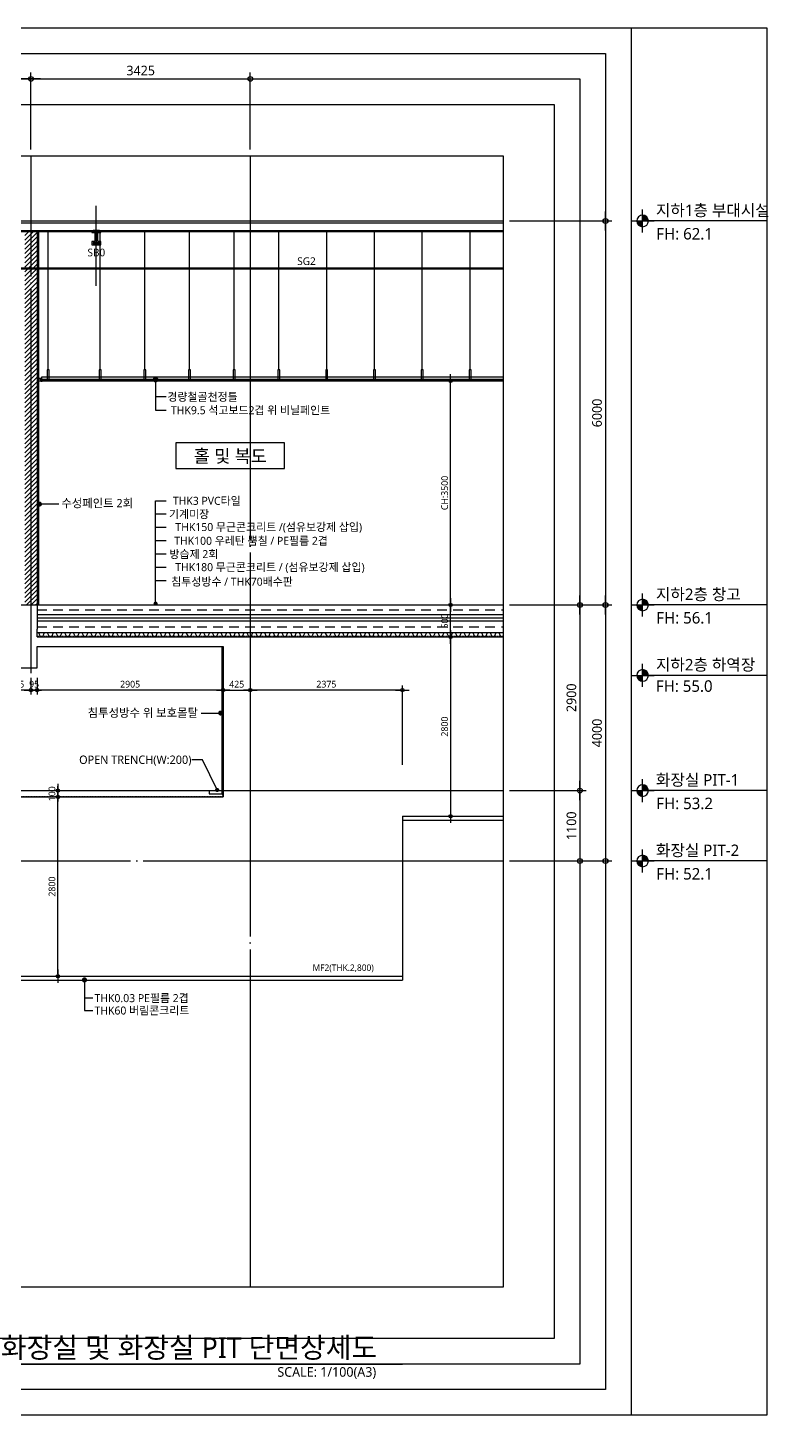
# Model space of a CAD drawing. Header units: millimetres. Extents: x 81033 to 452328, y -17390 to 42241.
# Drawn here: x 426326 to 437889, y 20171 to 41850 of the extents above; entities that cross this region are included whole.
import ezdxf
from ezdxf.enums import TextEntityAlignment as Align

# ---------------------------------------------------------------- set-up
doc = ezdxf.new("R2010")
doc.units = ezdxf.units.MM
doc.header["$LTSCALE"] = 100
doc.header["$MEASUREMENT"] = 0
doc.header["$PDSIZE"] = -10
doc.linetypes.add('CEN', pattern=[62, 60, -1, 0, -1])
doc.linetypes.add('HID', pattern=[2.5, 1.5, -1])
doc.layers.get('0').update_dxf_attribs({"linetype": 'CONTINUOUS'})
doc.layers.get('Defpoints').update_dxf_attribs({"color": 171, "linetype": 'CONTINUOUS'})
for name, color, linetype in [('CEN', 1, 'CEN'), ('CON', 2, 'CONTINUOUS'), ('ELE6', 8, 'CONTINUOUS'), ('ELE9', 9, 'CONTINUOUS'), ('FIN', 8, 'CONTINUOUS'), ('FIN(아스콘)', 3, 'CONTINUOUS'), ('FIN-2', 9, 'CONTINUOUS'), ('HAT-252', 252, 'CONTINUOUS'), ('INS', 251, 'BATTING'), ('LED', 7, 'CONTINUOUS'), ('NDIM', 7, 'CONTINUOUS'), ('STEEL', 5, 'CONTINUOUS'), ('SYM', 7, 'CONTINUOUS'), ('TEXT', 3, 'CONTINUOUS'), ('TEXT(AXIS)', 2, 'CONTINUOUS'), ('TEXT(MIN)', 7, 'CONTINUOUS'), ('TEXT(노트)', 7, 'CONTINUOUS'), ('TEXT(실명)', 3, 'CONTINUOUS'), ('wire-meshes', 1, 'CONTINUOUS'), ('배수판', 5, 'CONTINUOUS')]:
    doc.layers.add(name, color=color, linetype=linetype)
doc.layers.add('NUMBER', color=171, linetype='CONTINUOUS', plot=False)
doc.styles.add('CGS', font='cgse', dxfattribs={"bigfont": 'cgs'})
doc.styles.add('나눔바른고딕', font='NanumBarunGothic.ttf')
doc.linetypes.add('BATTING', pattern='A,0.0001,-0.1,[134,ltypeshp.shx,S=0.1,R=0,X=-0.1,Y=0],-0.2,[134,ltypeshp.shx,S=0.1,R=180,X=0.1,Y=0],-0.1', length=0.4001)
doc.dimstyles.new('NDIM 1200', dxfattribs={"dimscale": 75, "dimtxt": 3, "dimasz": 1, "dimexe": 2, "dimexo": 2, "dimgap": 1, "dimtad": 1, "dimdec": 0, "dimdsep": 46, "dimtxsty": 'CGS', "dimblk": 'DOT0', "dimcen": 1, "dimdle": 8, "dimclrd": 256, "dimclre": 256, "dimclrt": 256, "dimadec": 0, "dimazin": 0, "dimtfac": 1, "dimtdec": 0, "dimtix": 1, "dimtmove": 2, "dimatfit": 3, "dimldrblk": 'DOT0', "dimfxl": 1, "dimtolj": 1, "dimtzin": 0, "dimlwd": -1, "dimlwe": -1, "dimarcsym": 0})

# ---------------------------------------------------------------- blocks, each defined once
blk = doc.blocks.new('H-200X100')
at = {"layer": 'STEEL', "color": 3, "linetype": 'ByBlock', "ltscale": 0.5}
for p, q in [((121528, -50736), (121574, -50736)), ((121574, -50916), (121528, -50916)), ((121574, -50736), (121574, -50916)), ((121582, -50916), (121582, -50736)), ((121582, -50736), (121628, -50736)), ((121628, -50916), (121582, -50916))]:
    blk.add_line(p, q, dxfattribs=at)
for points in [[(121628, -50736), (121628, -50726), (121528, -50726), (121528, -50736)], [(121528, -50916), (121528, -50926), (121628, -50926), (121628, -50916)]]:
    blk.add_lwpolyline(points, dxfattribs=at)
blk = doc.blocks.new('DOT0')
blk.add_line((-3, 0), (3, 0))
at = {"color": 6}
blk.add_circle((0, 0), 0.75, dxfattribs=at)
blk = doc.blocks.new('*D1240')
at = {"layer": 'Defpoints', "color": 0, "ltscale": 0.4, "transparency": 16777216}
for p in [(432503, 36331), (432928, 36331), (432503, 32831)]:
    blk.add_point(p, dxfattribs=at)
at = {"layer": 'NDIM', "ltscale": 0.4, "transparency": 16777216}
for p, q in [((432573, 36331), (432998, 36331)), ((432928, 32866), (432928, 36296)), ((432573, 32831), (432998, 32831))]:
    blk.add_line(p, q, dxfattribs=at)
at = {"layer": 'NDIM', "ltscale": 0.4, "transparency": 16777216, "xscale": 35, "yscale": 35, "zscale": 35}
for p, rotation in [((432928, 36331), 90), ((432928, 32831), 270)]:
    blk.add_blockref('DOT0', p, dxfattribs=dict(at, rotation=rotation))
at = {"layer": 'NDIM', "ltscale": 0.4, "transparency": 16777216, "insert": (432836, 34581), "char_height": 105, "attachment_point": 5, "rotation": 90, "style": '나눔바른고딕'}
blk.add_mtext('\\A1;CH:3500', dxfattribs=at)
blk = doc.blocks.new('*D1243')
at = {"layer": 'Defpoints', "color": 0, "ltscale": 0.4, "transparency": 16777216}
for p in [(426071, 31764), (426376, 31764), (426071, 31501)]:
    blk.add_point(p, dxfattribs=at)
at = {"layer": 'NDIM', "ltscale": 0.4, "transparency": 16777216}
for p, q in [((426071, 31694), (426071, 31431)), ((426376, 31694), (426376, 31431)), ((426341, 31501), (426106, 31501))]:
    blk.add_line(p, q, dxfattribs=at)
at = {"layer": 'NDIM', "ltscale": 0.4, "transparency": 16777216, "xscale": 35, "yscale": 35, "zscale": 35}
for p, rotation in [((426071, 31501), 180.000000049695), ((426376, 31501), 4.969504807661451e-08)]:
    blk.add_blockref('DOT0', p, dxfattribs=dict(at, rotation=rotation))
at = {"layer": 'NDIM', "ltscale": 0.4, "transparency": 16777216, "insert": (426153, 31593), "char_height": 105, "attachment_point": 5, "rotation": 0, "style": '나눔바른고딕'}
blk.add_mtext('\\A1;305', dxfattribs=at)
blk = doc.blocks.new('*D1244')
at = {"layer": 'Defpoints', "color": 0, "ltscale": 0.4, "transparency": 16777216}
for p in [(426376, 31764), (426471, 31764), (426376, 31501)]:
    blk.add_point(p, dxfattribs=at)
at = {"layer": 'NDIM', "ltscale": 0.4, "transparency": 16777216}
for p, q in [((426376, 31694), (426376, 31431)), ((426471, 31694), (426471, 31431)), ((426341, 31501), (426306, 31501)), ((426471, 31501), (426376, 31501)), ((426506, 31501), (426541, 31501))]:
    blk.add_line(p, q, dxfattribs=at)
at = {"layer": 'NDIM', "ltscale": 0.4, "transparency": 16777216, "xscale": 35, "yscale": 35, "zscale": 35}
for p, rotation in [((426376, 31501), 3.789236514183279e-08), ((426471, 31501), 180.0000000378924)]:
    blk.add_blockref('DOT0', p, dxfattribs=dict(at, rotation=rotation))
at = {"layer": 'NDIM', "ltscale": 0.4, "transparency": 16777216, "insert": (426424, 31593), "char_height": 105, "attachment_point": 5, "rotation": 0, "style": '나눔바른고딕'}
blk.add_mtext('\\A1;95', dxfattribs=at)
blk = doc.blocks.new('A$C19853FC8')
at = {"layer": 'SYM'}
for p, q in [((1800, 0), (1800, 3600)), ((3600, 1800), (0, 1800))]:
    blk.add_line(p, q, dxfattribs=at)
blk.add_circle((1800, 1800), 900, dxfattribs=at)
for points in [[(900, 1800), (1800, 2700), (914, 1959), (1643, 2686)], [(914, 1959), (1643, 2686), (954, 2112), (1492, 2646)], [(954, 2112), (1492, 2646), (1025, 2260), (1346, 2576)], [(1025, 2260), (1346, 2576), (1109, 2378), (1222, 2491)], [(1800, 900), (2700, 1800), (1959, 914), (2686, 1643)], [(1959, 914), (2686, 1643), (2112, 954), (2646, 1492)], [(2112, 954), (2646, 1492), (2260, 1025), (2576, 1346)], [(2260, 1025), (2576, 1346), (2378, 1109), (2491, 1222)]]:
    blk.add_solid(points, dxfattribs=at)
at = {"layer": 'SYM', "linetype": 'Continuous'}
for points in [[(1800, 2700), (1800, 1800), (900, 1800)], [(2700, 1800), (1800, 900), (1800, 1800)]]:
    blk.add_solid(points, dxfattribs=at)
blk = doc.blocks.new('*D1249')
at = {"layer": 'Defpoints', "color": 0, "ltscale": 0.4, "transparency": 16777216}
for p in [(433748, 32831), (433748, 29931), (434948, 29931)]:
    blk.add_point(p, dxfattribs=at)
at = {"layer": 'NDIM', "ltscale": 0.4, "transparency": 16777216}
for p, q in [((433848, 32831), (435048, 32831)), ((434948, 32781), (434948, 29981)), ((433848, 29931), (435048, 29931))]:
    blk.add_line(p, q, dxfattribs=at)
at = {"layer": 'NDIM', "ltscale": 0.4, "transparency": 16777216, "xscale": 50, "yscale": 50, "zscale": 50}
for p, rotation in [((434948, 32831), 90), ((434948, 29931), 270)]:
    blk.add_blockref('DOT0', p, dxfattribs=dict(at, rotation=rotation))
at = {"layer": 'NDIM', "ltscale": 0.4, "transparency": 16777216, "insert": (434816, 31381), "char_height": 150, "attachment_point": 5, "rotation": 90, "style": '나눔바른고딕'}
blk.add_mtext('\\A1;2900', dxfattribs=at)
blk = doc.blocks.new('*D1250')
at = {"layer": 'Defpoints', "color": 0, "ltscale": 0.4, "transparency": 16777216}
for p in [(433748, 29931), (433748, 28831), (434948, 28831)]:
    blk.add_point(p, dxfattribs=at)
at = {"layer": 'NDIM', "ltscale": 0.4, "transparency": 16777216}
for p, q in [((433848, 29931), (435048, 29931)), ((434948, 29881), (434948, 28881)), ((433848, 28831), (435048, 28831))]:
    blk.add_line(p, q, dxfattribs=at)
at = {"layer": 'NDIM', "ltscale": 0.4, "transparency": 16777216, "xscale": 50, "yscale": 50, "zscale": 50}
for p, rotation in [((434948, 29931), 90), ((434948, 28831), 270)]:
    blk.add_blockref('DOT0', p, dxfattribs=dict(at, rotation=rotation))
at = {"layer": 'NDIM', "ltscale": 0.4, "transparency": 16777216, "insert": (434816, 29381), "char_height": 150, "attachment_point": 5, "rotation": 90, "style": '나눔바른고딕'}
blk.add_mtext('\\A1;1100', dxfattribs=at)
blk = doc.blocks.new('*D1251')
at = {"layer": 'Defpoints', "color": 0, "ltscale": 0.4, "transparency": 16777216}
for p in [(433748, 38831), (433748, 32831), (435348, 32831)]:
    blk.add_point(p, dxfattribs=at)
at = {"layer": 'NDIM', "ltscale": 0.4, "transparency": 16777216}
for p, q in [((433848, 38831), (435448, 38831)), ((435348, 38781), (435348, 32881)), ((433848, 32831), (435448, 32831))]:
    blk.add_line(p, q, dxfattribs=at)
at = {"layer": 'NDIM', "ltscale": 0.4, "transparency": 16777216, "xscale": 50, "yscale": 50, "zscale": 50}
for p, rotation in [((435348, 38831), 90), ((435348, 32831), 270)]:
    blk.add_blockref('DOT0', p, dxfattribs=dict(at, rotation=rotation))
at = {"layer": 'NDIM', "ltscale": 0.4, "transparency": 16777216, "insert": (435216, 35831), "char_height": 150, "attachment_point": 5, "rotation": 90, "style": '나눔바른고딕'}
blk.add_mtext('\\A1;6000', dxfattribs=at)
blk = doc.blocks.new('*D1252')
at = {"layer": 'Defpoints', "color": 0, "ltscale": 0.4, "transparency": 16777216}
for p in [(426533, 29931), (426796, 29931), (426533, 29831)]:
    blk.add_point(p, dxfattribs=at)
at = {"layer": 'NDIM', "ltscale": 0.4, "transparency": 16777216}
for p, q in [((426603, 29931), (426866, 29931)), ((426796, 29966), (426796, 30001)), ((426796, 29831), (426796, 29931)), ((426603, 29831), (426866, 29831)), ((426796, 29796), (426796, 29761))]:
    blk.add_line(p, q, dxfattribs=at)
at = {"layer": 'NDIM', "ltscale": 0.4, "transparency": 16777216, "xscale": 35, "yscale": 35, "zscale": 35}
for p, rotation in [((426796, 29931), 270), ((426796, 29831), 90)]:
    blk.add_blockref('DOT0', p, dxfattribs=dict(at, rotation=rotation))
at = {"layer": 'NDIM', "ltscale": 0.4, "transparency": 16777216, "insert": (426704, 29881), "char_height": 105, "attachment_point": 5, "rotation": 90, "style": '나눔바른고딕'}
blk.add_mtext('\\A1;100', dxfattribs=at)
blk = doc.blocks.new('*D1257')
at = {"layer": 'Defpoints', "color": 0, "ltscale": 0.4, "transparency": 16777216}
for p in [(421926, 41050), (421926, 39850), (426376, 39850)]:
    blk.add_point(p, dxfattribs=at)
at = {"layer": 'NDIM', "ltscale": 0.4, "transparency": 16777216}
for p, q in [((421926, 39950), (421926, 41150)), ((426326, 41050), (421976, 41050)), ((426376, 39950), (426376, 41150))]:
    blk.add_line(p, q, dxfattribs=at)
at = {"layer": 'NDIM', "ltscale": 0.4, "transparency": 16777216, "xscale": 50, "yscale": 50, "zscale": 50}
for p, rotation in [((421926, 41050), 179.9999999999936), ((426376, 41050), 359.9999999999936)]:
    blk.add_blockref('DOT0', p, dxfattribs=dict(at, rotation=rotation))
at = {"layer": 'NDIM', "ltscale": 0.4, "transparency": 16777216, "insert": (424151, 41181), "char_height": 150, "attachment_point": 5, "style": '나눔바른고딕'}
blk.add_mtext('\\A1;4450', dxfattribs=at)
blk = doc.blocks.new('*D1258')
at = {"layer": 'Defpoints', "color": 0, "ltscale": 0.4, "transparency": 16777216}
for p in [(429801, 41050), (426376, 39850), (429801, 39850)]:
    blk.add_point(p, dxfattribs=at)
at = {"layer": 'NDIM', "ltscale": 0.4, "transparency": 16777216}
for p, q in [((426376, 39950), (426376, 41150)), ((426426, 41050), (429751, 41050)), ((429801, 39950), (429801, 41150))]:
    blk.add_line(p, q, dxfattribs=at)
at = {"layer": 'NDIM', "ltscale": 0.4, "transparency": 16777216, "xscale": 50, "yscale": 50, "zscale": 50, "rotation": 180}
blk.add_blockref('DOT0', (426376, 41050), dxfattribs=at)
at = {"layer": 'NDIM', "ltscale": 0.4, "transparency": 16777216, "xscale": 50, "yscale": 50, "zscale": 50}
blk.add_blockref('DOT0', (429801, 41050), dxfattribs=at)
at = {"layer": 'NDIM', "ltscale": 0.4, "transparency": 16777216, "insert": (428089, 41181), "char_height": 150, "attachment_point": 5, "style": '나눔바른고딕'}
blk.add_mtext('\\A1;3425', dxfattribs=at)
blk = doc.blocks.new('*D1260')
at = {"layer": 'Defpoints', "color": 0, "ltscale": 0.4, "transparency": 16777216}
for p in [(426471, 31764), (429376, 31764), (426471, 31501)]:
    blk.add_point(p, dxfattribs=at)
at = {"layer": 'NDIM', "ltscale": 0.4, "transparency": 16777216}
for p, q in [((426471, 31694), (426471, 31431)), ((429376, 31694), (429376, 31431)), ((429341, 31501), (426506, 31501))]:
    blk.add_line(p, q, dxfattribs=at)
at = {"layer": 'NDIM', "ltscale": 0.4, "transparency": 16777216, "xscale": 35, "yscale": 35, "zscale": 35}
for p, rotation in [((426471, 31501), 180.0000000378923), ((429376, 31501), 3.789232927431385e-08)]:
    blk.add_blockref('DOT0', p, dxfattribs=dict(at, rotation=rotation))
at = {"layer": 'NDIM', "ltscale": 0.4, "transparency": 16777216, "insert": (427924, 31593), "char_height": 105, "attachment_point": 5, "rotation": 0, "style": '나눔바른고딕'}
blk.add_mtext('\\A1;2905', dxfattribs=at)
blk = doc.blocks.new('*D1265')
at = {"layer": 'Defpoints', "color": 0, "ltscale": 0.4, "transparency": 16777216}
for p in [(432665, 32831), (432928, 32831), (432665, 32331)]:
    blk.add_point(p, dxfattribs=at)
at = {"layer": 'NDIM', "ltscale": 0.4, "transparency": 16777216}
for p, q in [((432735, 32831), (432998, 32831)), ((432928, 32366), (432928, 32796)), ((432735, 32331), (432998, 32331))]:
    blk.add_line(p, q, dxfattribs=at)
at = {"layer": 'NDIM', "ltscale": 0.4, "transparency": 16777216, "xscale": 35, "yscale": 35, "zscale": 35}
for p, rotation in [((432928, 32831), 90), ((432928, 32331), 270)]:
    blk.add_blockref('DOT0', p, dxfattribs=dict(at, rotation=rotation))
at = {"layer": 'NDIM', "ltscale": 0.4, "transparency": 16777216, "insert": (432836, 32581), "char_height": 105, "attachment_point": 5, "rotation": 90, "style": '나눔바른고딕'}
blk.add_mtext('\\A1;500', dxfattribs=at)
blk = doc.blocks.new('*D1266')
at = {"layer": 'Defpoints', "color": 0, "ltscale": 0.4, "transparency": 16777216}
for p in [(432665, 32331), (432665, 29531), (432928, 29531)]:
    blk.add_point(p, dxfattribs=at)
at = {"layer": 'NDIM', "ltscale": 0.4, "transparency": 16777216}
for p, q in [((432735, 32331), (432998, 32331)), ((432928, 32296), (432928, 29566)), ((432735, 29531), (432998, 29531))]:
    blk.add_line(p, q, dxfattribs=at)
at = {"layer": 'NDIM', "ltscale": 0.4, "transparency": 16777216, "xscale": 35, "yscale": 35, "zscale": 35}
for p, rotation in [((432928, 32331), 90), ((432928, 29531), 270)]:
    blk.add_blockref('DOT0', p, dxfattribs=dict(at, rotation=rotation))
at = {"layer": 'NDIM', "ltscale": 0.4, "transparency": 16777216, "insert": (432836, 30931), "char_height": 105, "attachment_point": 5, "rotation": 90, "style": '나눔바른고딕'}
blk.add_mtext('\\A1;2800', dxfattribs=at)
blk = doc.blocks.new('*D1267')
at = {"layer": 'Defpoints', "color": 0, "ltscale": 0.4, "transparency": 16777216}
for p in [(426533, 29831), (426796, 29831), (426533, 27031)]:
    blk.add_point(p, dxfattribs=at)
at = {"layer": 'NDIM', "ltscale": 0.4, "transparency": 16777216}
for p, q in [((426603, 29831), (426866, 29831)), ((426796, 27066), (426796, 29796)), ((426603, 27031), (426866, 27031))]:
    blk.add_line(p, q, dxfattribs=at)
at = {"layer": 'NDIM', "ltscale": 0.4, "transparency": 16777216, "xscale": 35, "yscale": 35, "zscale": 35}
for p, rotation in [((426796, 29831), 90), ((426796, 27031), 270)]:
    blk.add_blockref('DOT0', p, dxfattribs=dict(at, rotation=rotation))
at = {"layer": 'NDIM', "ltscale": 0.4, "transparency": 16777216, "insert": (426704, 28431), "char_height": 105, "attachment_point": 5, "rotation": 90, "style": '나눔바른고딕'}
blk.add_mtext('\\A1;2800', dxfattribs=at)
blk = doc.blocks.new('*D1272')
at = {"layer": 'Defpoints', "color": 0, "ltscale": 0.4, "transparency": 16777216}
for p in [(429376, 31764), (429801, 31764), (429801, 31501)]:
    blk.add_point(p, dxfattribs=at)
at = {"layer": 'NDIM', "ltscale": 0.4, "transparency": 16777216}
for p, q in [((429376, 31694), (429376, 31431)), ((429801, 31694), (429801, 31431)), ((429411, 31501), (429766, 31501))]:
    blk.add_line(p, q, dxfattribs=at)
at = {"layer": 'NDIM', "ltscale": 0.4, "transparency": 16777216, "xscale": 35, "yscale": 35, "zscale": 35, "rotation": 180}
blk.add_blockref('DOT0', (429376, 31501), dxfattribs=at)
at = {"layer": 'NDIM', "ltscale": 0.4, "transparency": 16777216, "xscale": 35, "yscale": 35, "zscale": 35}
blk.add_blockref('DOT0', (429801, 31501), dxfattribs=at)
at = {"layer": 'NDIM', "ltscale": 0.4, "transparency": 16777216, "insert": (429589, 31593), "char_height": 105, "attachment_point": 5, "style": '나눔바른고딕'}
blk.add_mtext('\\A1;425', dxfattribs=at)
blk = doc.blocks.new('*D1275')
at = {"layer": 'Defpoints', "color": 0, "ltscale": 0.4, "transparency": 16777216}
for p in [(429801, 31764), (429801, 31501), (432176, 30261)]:
    blk.add_point(p, dxfattribs=at)
at = {"layer": 'NDIM', "ltscale": 0.4, "transparency": 16777216}
for p, q in [((429801, 31694), (429801, 31431)), ((432141, 31501), (429836, 31501)), ((432176, 30331), (432176, 31571))]:
    blk.add_line(p, q, dxfattribs=at)
at = {"layer": 'NDIM', "ltscale": 0.4, "transparency": 16777216, "xscale": 35, "yscale": 35, "zscale": 35, "rotation": 180}
blk.add_blockref('DOT0', (429801, 31501), dxfattribs=at)
at = {"layer": 'NDIM', "ltscale": 0.4, "transparency": 16777216, "xscale": 35, "yscale": 35, "zscale": 35}
blk.add_blockref('DOT0', (432176, 31501), dxfattribs=at)
at = {"layer": 'NDIM', "ltscale": 0.4, "transparency": 16777216, "insert": (430989, 31593), "char_height": 105, "attachment_point": 5, "style": '나눔바른고딕'}
blk.add_mtext('\\A1;2375', dxfattribs=at)
blk = doc.blocks.new('*D1277')
at = {"layer": 'Defpoints', "color": 0, "ltscale": 0.4, "transparency": 16777216}
for p in [(433748, 32831), (433748, 28831), (435348, 28831)]:
    blk.add_point(p, dxfattribs=at)
at = {"layer": 'NDIM', "ltscale": 0.4, "transparency": 16777216}
for p, q in [((433848, 32831), (435448, 32831)), ((435348, 32781), (435348, 28881)), ((433848, 28831), (435448, 28831))]:
    blk.add_line(p, q, dxfattribs=at)
at = {"layer": 'NDIM', "ltscale": 0.4, "transparency": 16777216, "xscale": 50, "yscale": 50, "zscale": 50}
for p, rotation in [((435348, 32831), 90), ((435348, 28831), 270)]:
    blk.add_blockref('DOT0', p, dxfattribs=dict(at, rotation=rotation))
at = {"layer": 'NDIM', "ltscale": 0.4, "transparency": 16777216, "insert": (435216, 30831), "char_height": 150, "attachment_point": 5, "rotation": 90, "style": '나눔바른고딕'}
blk.add_mtext('\\A1;4000', dxfattribs=at)

msp = doc.modelspace()

# ---------------------------------------------------------------- hatches: boundary and pattern name
at = {"layer": 'ELE9', "ltscale": 10000}
h = msp.add_hatch(dxfattribs=at)
h.set_pattern_fill('ANSI31', color=256, scale=400)
h.set_pattern_definition([(45, (346134.83, 105.96), (-35.35534, 35.35534), [])])
h.paths.add_polyline_path([(426281.2, 38681), (426471.2, 38681), (426471.2, 32831), (426281.2, 32831)])
at = {"layer": 'LED'}
h = msp.add_hatch(color=256, dxfattribs=at)
h.dxf.hatch_style = 1
edge = h.paths.add_edge_path()
edge.add_arc((428321.6, 36353.1), 45, -180, 180)
at = {"layer": 'LED', "ltscale": 10000}
h = msp.add_hatch(color=256, dxfattribs=at)
h.dxf.hatch_style = 1
edge = h.paths.add_edge_path()
edge.add_arc((427210.9, 26972.2), 40.9, 0, 360)

# ---------------------------------------------------------------- linework, layer by layer
at = {"ltscale": 10000}
msp.add_lwpolyline([(430335.5, 35364.5), (428635.5, 35364.5), (428635.5, 34964.5), (430335.5, 34964.5)], close=True, dxfattribs=at)
at = {"layer": 'CEN'}
for p, q in [((426376.2, 31763.8), (426376.2, 39850)), ((429801.2, 39850), (429801.2, 22171)), ((427396.2, 37820.1), (427396.2, 39068.5)), ((415728.8, 38831), (433747.6, 38831)), ((415728.8, 32831), (433747.6, 32831)), ((415728.8, 29931), (433747.6, 29931)), ((415728.8, 28831), (433747.6, 28831))]:
    msp.add_line(p, q, dxfattribs=at)
at = {"layer": 'CON', "ltscale": 1000}
for p, q in [((422061.2, 38681), (433747.6, 38681)), ((426281.2, 32831), (426471.2, 32831)), ((426471.2, 32831), (426471.2, 32451)), ((426471.2, 32331), (426471.2, 32451)), ((426471.2, 32331), (433747.6, 32331)), ((426471.2, 32181), (429376.2, 32181)), ((426471.2, 31851), (426471.2, 32181)), ((429376.2, 32181), (429376.2, 29831)), ((426071.2, 31851), (426471.2, 31851)), ((421526.2, 29831), (429376.2, 29831)), ((432176.2, 29531), (432176.2, 27031)), ((432176.2, 29531), (433747.6, 29531)), ((424176.2, 27031), (432176.2, 27031))]:
    msp.add_line(p, q, dxfattribs=at)
msp.add_lwpolyline([(415728.8, 38801), (433747.6, 38801)], dxfattribs=at)
at = {"layer": 'Defpoints', "ltscale": 10000}
for points in [[(413728.8, 41850), (435747.6, 41850), (435747.6, 20171), (413728.8, 20171)], [(413728.8, 41850), (437865.9, 41850), (437865.9, 20171), (413728.8, 20171)], [(414128.8, 41450), (435347.6, 41450), (435347.6, 20571), (414128.8, 20571)], [(414528.8, 41050), (434947.6, 41050), (434947.6, 20971), (414528.8, 20971)], [(414928.8, 40650), (434547.6, 40650), (434547.6, 21371), (414928.8, 21371)], [(415728.8, 39850), (433747.6, 39850), (433747.6, 22171), (415728.8, 22171)]]:
    msp.add_lwpolyline(points, close=True, dxfattribs=at)
at = {"layer": 'ELE6', "ltscale": 0.1}
for p, q in [((422401.2, 38664), (433747.6, 38664)), ((422401.2, 38098), (433747.6, 38098)), ((422401.2, 38081), (433747.6, 38081))]:
    msp.add_line(p, q, dxfattribs=at)
at = {"layer": 'FIN', "ltscale": 0.1}
for p, q in [((426491.2, 38681), (426491.2, 32831)), ((429356.2, 32181), (429356.2, 29881)), ((421526.2, 29931), (429156.2, 29931)), ((429156.2, 29931), (429156.2, 29881)), ((429156.2, 29881), (429356.2, 29881))]:
    msp.add_line(p, q, dxfattribs=at)
at = {"layer": 'FIN', "ltscale": 1000}
msp.add_line((426491.2, 36331), (433747.6, 36331), dxfattribs=at)
at = {"layer": 'FIN'}
msp.add_lwpolyline([(415728.8, 38831), (433747.6, 38831)], dxfattribs=at)
at = {"layer": 'FIN', "ltscale": 10000}
msp.add_lwpolyline([(427325.2, 38681), (427325.2, 38650), (427371.2, 38650), (427371.2, 38512), (427325.2, 38512), (427325.2, 38460), (427467.2, 38460), (427467.2, 38512), (427421.2, 38512), (427421.2, 38650), (427467.2, 38650), (427467.2, 38681)], dxfattribs=at)
at = {"layer": 'FIN', "ltscale": 0.1}
for points in [[(426471.2, 32831), (433747.6, 32831)], [(426471.2, 32681), (433747.6, 32681)], [(426471.2, 32581), (433747.6, 32581)], [(426471.2, 32401), (433747.6, 32401)]]:
    msp.add_lwpolyline(points, dxfattribs=at)
at = {"layer": 'FIN(아스콘)', "ltscale": 0.1}
msp.add_line((426471.2, 38681), (426471.2, 32831), dxfattribs=at)
at = {"layer": 'FIN-2'}
for p, q in [((426644.9, 36507), (426644.9, 38681)), ((427455.6, 36507), (427455.6, 38681)), ((428153.6, 36507), (428153.6, 38681)), ((428851.6, 36507), (428851.6, 38681)), ((429549.6, 36507), (429549.6, 38681)), ((430247.6, 36507), (430247.6, 38681)), ((430993.9, 36507), (430993.9, 38681)), ((431740.2, 36507), (431740.2, 38681)), ((432486.5, 36507), (432486.5, 38681)), ((433232.8, 36507), (433232.8, 38681)), ((426543.2, 36395), (433747.6, 36395)), ((426543.2, 36357), (426543.2, 36395)), ((426543.2, 36357), (433747.6, 36357)), ((426543.2, 36343), (433747.6, 36343)), ((426543.2, 36331), (433747.6, 36331))]:
    msp.add_line(p, q, dxfattribs=at)
at = {"layer": 'FIN-2', "ltscale": 0.5}
for p, q in [((432176.2, 29471), (433747.6, 29471)), ((424176.2, 26971), (432176.2, 26971)), ((432176.2, 27031), (432176.2, 26971))]:
    msp.add_line(p, q, dxfattribs=at)
at = {"layer": 'FIN-2'}
for points in [[(426659.9, 36507), (426629.9, 36507), (426629.9, 36357), (426659.9, 36357)], [(427470.6, 36507), (427440.6, 36507), (427440.6, 36357), (427470.6, 36357)], [(428168.6, 36507), (428138.6, 36507), (428138.6, 36357), (428168.6, 36357)], [(428866.6, 36507), (428836.6, 36507), (428836.6, 36357), (428866.6, 36357)], [(429564.6, 36507), (429534.6, 36507), (429534.6, 36357), (429564.6, 36357)], [(430262.6, 36507), (430232.6, 36507), (430232.6, 36357), (430262.6, 36357)], [(431008.9, 36507), (430978.9, 36507), (430978.9, 36357), (431008.9, 36357)], [(431755.2, 36507), (431725.2, 36507), (431725.2, 36357), (431755.2, 36357)], [(432501.5, 36507), (432471.5, 36507), (432471.5, 36357), (432501.5, 36357)], [(433247.8, 36507), (433217.8, 36507), (433217.8, 36357), (433247.8, 36357)]]:
    msp.add_lwpolyline(points, close=True, dxfattribs=at)
msp.add_lwpolyline([(426549.2, 36329), (426549.2, 36331), (426531.2, 36331), (426531.2, 36369), (426493.2, 36369), (426493.2, 36409), (426491.2, 36409), (426491.2, 36367), (426529.2, 36367), (426529.2, 36329), (426549.2, 36329)], dxfattribs=at)
at = {"layer": 'HAT-252', "linetype": 'HID', "ltscale": 0.1}
for points in [[(433747.6, 32336), (426471.2, 32336)], [(429366.2, 32181), (429366.2, 29836), (421526.2, 29836)]]:
    msp.add_lwpolyline(points, dxfattribs=at)
at = {"layer": 'INS', "ltscale": 1.2}
msp.add_lwpolyline([(426471.2, 32631), (433747.6, 32631)], dxfattribs=at)
at = {"layer": 'LED'}
for p, q in [((426808.3, 34407.5), (426508.8, 34407.5)), ((429035.8, 31142.5), (429337.6, 31142.5))]:
    msp.add_line(p, q, dxfattribs=at)
for points, const_width in [([(426508.8, 34427, -1), (426508.8, 34388, -1)], 39.1), ([(428321.6, 32834.9, 1), (428321.6, 32867.4, 1)], 32.6), ([(429337.6, 31162, 1), (429337.6, 31123, 1)], 39.1), ([(429283.3, 29924.1, -1), (429283.3, 29956.6, -1)], 32.6)]:
    msp.add_lwpolyline(points, format="xyb", close=True, dxfattribs=dict(at, const_width=const_width))
at = {"layer": 'NDIM', "ltscale": 10000}
msp.add_line((427343.3, 26688.3), (427210, 26688.3), dxfattribs=at)
msp.add_lwpolyline([(427210, 26968.9), (427210, 26494.7), (427343.3, 26494.7)], dxfattribs=at)
at = {"layer": 'SYM', "ltscale": 1000}
for p, q in [((437865.9, 38831), (435927.6, 38831)), ((437865.9, 32831), (435927.6, 32831)), ((437865.9, 31731), (435927.6, 31731)), ((437865.9, 29931), (435927.6, 29931)), ((437865.9, 28831), (435927.6, 28831))]:
    msp.add_line(p, q, dxfattribs=at)
at = {"layer": 'SYM'}
msp.add_line((424340, 20971), (432176.2, 20971), dxfattribs=at)
at = {"layer": 'TEXT(MIN)', "ltscale": 10000}
for p, q in [((428488.2, 36084.5), (428321.6, 36084.5)), ((428488.2, 34250.1), (428321.6, 34250.1)), ((428488.2, 34041.8), (428321.6, 34041.8)), ((428488.2, 33833.5), (428321.6, 33833.5)), ((428488.2, 33625.1), (428321.6, 33625.1)), ((428488.2, 33416.8), (428321.6, 33416.8)), ((428488.2, 33208.5), (428321.6, 33208.5))]:
    msp.add_line(p, q, dxfattribs=at)
at = {"layer": 'wire-meshes', "linetype": 'HID'}
for points in [[(426471.2, 32756), (433747.6, 32756)], [(426471.2, 32491), (433747.6, 32491)]]:
    msp.add_lwpolyline(points, dxfattribs=at)
at = {"layer": '배수판'}
msp.add_lwpolyline([(426471.2, 32401), (426491.4, 32401), (426519.2, 32336), (426558.9, 32336), (426586.7, 32401), (426626.4, 32401), (426659.2, 32336), (426698.9, 32336), (426726.7, 32401), (426766.4, 32401), (426794.2, 32336), (426833.9, 32336), (426861.7, 32401), (426901.4, 32401), (426929.2, 32336), (426968.9, 32336), (426996.7, 32401), (427036.4, 32401), (427064.2, 32336), (427104, 32336), (427131.7, 32401), (427171.5, 32401), (427199.2, 32336), (427239, 32336), (427266.8, 32401), (427306.5, 32401), (427334.3, 32336), (427374, 32336), (427401.8, 32401), (427441.5, 32401), (427469.3, 32336), (427509, 32336), (427536.8, 32401), (427556.2, 32401), (427576.4, 32401), (427604.2, 32336), (427643.9, 32336), (427671.7, 32401), (427711.4, 32401), (427744.2, 32336), (427783.9, 32336), (427811.7, 32401), (427851.4, 32401), (427879.2, 32336), (427918.9, 32336), (427946.7, 32401), (427986.4, 32401), (428014.2, 32336), (428053.9, 32336), (428081.7, 32401), (428121.4, 32401), (428149.2, 32336), (428189, 32336), (428216.7, 32401), (428256.5, 32401), (428284.2, 32336), (428324, 32336), (428351.8, 32401), (428391.5, 32401), (428419.3, 32336), (428459, 32336), (428486.8, 32401), (428526.5, 32401), (428554.3, 32336), (428594, 32336), (428621.8, 32401), (428641.2, 32401), (428661.4, 32401), (428689.2, 32336), (428728.9, 32336), (428756.7, 32401), (428796.4, 32401), (428829.2, 32336), (428868.9, 32336), (428896.7, 32401), (428936.4, 32401), (428964.2, 32336), (429003.9, 32336), (429031.7, 32401), (429071.4, 32401), (429099.2, 32336), (429138.9, 32336), (429166.7, 32401), (429206.4, 32401), (429234.2, 32336), (429274, 32336), (429301.7, 32401), (429341.5, 32401), (429369.2, 32336), (429409, 32336), (429436.8, 32401), (429476.5, 32401), (429504.3, 32336), (429544, 32336), (429571.8, 32401), (429611.5, 32401), (429639.3, 32336), (429679, 32336), (429706.8, 32401), (429726.2, 32401), (429746.4, 32401), (429774.2, 32336), (429813.9, 32336), (429841.7, 32401), (429881.4, 32401), (429914.2, 32336), (429953.9, 32336), (429981.7, 32401), (430021.4, 32401), (430049.2, 32336), (430088.9, 32336), (430116.7, 32401), (430156.4, 32401), (430184.2, 32336), (430223.9, 32336), (430251.7, 32401), (430291.4, 32401), (430319.2, 32336), (430359, 32336), (430386.7, 32401), (430426.5, 32401), (430454.2, 32336), (430494, 32336), (430521.8, 32401), (430561.5, 32401), (430589.3, 32336), (430629, 32336), (430656.8, 32401), (430696.5, 32401), (430724.3, 32336), (430764, 32336), (430791.8, 32401), (430811.2, 32401), (430831.4, 32401), (430859.2, 32336), (430898.9, 32336), (430926.7, 32401), (430966.4, 32401), (430999.2, 32336), (431038.9, 32336), (431066.7, 32401), (431106.4, 32401), (431134.2, 32336), (431173.9, 32336), (431201.7, 32401), (431241.4, 32401), (431269.2, 32336), (431308.9, 32336), (431336.7, 32401), (431376.4, 32401), (431404.2, 32336), (431444, 32336), (431471.7, 32401), (431511.5, 32401), (431539.2, 32336), (431579, 32336), (431606.8, 32401), (431646.5, 32401), (431674.3, 32336), (431714, 32336), (431741.8, 32401), (431781.5, 32401), (431809.3, 32336), (431849, 32336), (431876.8, 32401), (431896.2, 32401), (431916.4, 32401), (431944.2, 32336), (431983.9, 32336), (432011.7, 32401), (432051.4, 32401), (432084.2, 32336), (432123.9, 32336), (432151.7, 32401), (432191.4, 32401), (432219.2, 32336), (432258.9, 32336), (432286.7, 32401), (432326.4, 32401), (432354.2, 32336), (432393.9, 32336), (432421.7, 32401), (432461.4, 32401), (432489.2, 32336), (432529, 32336), (432556.7, 32401), (432596.5, 32401), (432624.2, 32336), (432664, 32336), (432691.8, 32401), (432731.5, 32401), (432759.3, 32336), (432799, 32336), (432826.8, 32401), (432866.5, 32401), (432894.3, 32336), (432934, 32336), (432961.8, 32401), (432981.2, 32401), (433001.4, 32401), (433029.2, 32336), (433068.9, 32336), (433096.7, 32401), (433136.4, 32401), (433169.2, 32336), (433208.9, 32336), (433236.7, 32401), (433276.4, 32401), (433304.2, 32336), (433343.9, 32336), (433371.7, 32401), (433411.4, 32401), (433439.2, 32336), (433478.9, 32336), (433506.7, 32401), (433546.4, 32401), (433574.2, 32336), (433614, 32336), (433641.7, 32401), (433681.5, 32401), (433709.2, 32336), (433747.6, 32336)], dxfattribs=at)

# ---------------------------------------------------------------- block references
at = {"ltscale": 1000, "xscale": -0.09999999999999998, "yscale": 0.09999999999999998, "zscale": 0.09999999999999998}
for p in [(436107.6, 38651), (436107.6, 32651), (436107.6, 31551), (436107.6, 29751), (436107.6, 28651)]:
    msp.add_blockref('A$C19853FC8', p, dxfattribs=at)
msp.add_blockref('H-200X100', (305818, 89406.5))

# ---------------------------------------------------------------- texts
at = {"layer": 'NUMBER', "style": '나눔바른고딕'}
msp.add_text('MF2(THK.2,800)', height=100, dxfattribs=at).set_placement((430774.1, 27163.9), align=Align.MIDDLE_LEFT)
at = {"layer": 'TEXT', "style": '나눔바른고딕'}
msp.add_text('화장실 및 화장실 PIT 단면상세도', height=320, dxfattribs=at).set_placement((431782.5, 21227.9), align=Align.MIDDLE_RIGHT)
msp.add_text('SCALE: 1/100(A3)', height=150, dxfattribs=at).set_placement((431766.8, 20922.5), align=Align.TOP_RIGHT)
at = {"layer": 'TEXT(AXIS)', "style": '나눔바른고딕'}
for s, p in [('지하1층 부대시설', (436135.9, 38997.6)), ('FH: 62.1', (436141.6, 38631)), ('지하2층 창고', (436135.9, 32997.6)), ('FH: 56.1', (436141.6, 32631)), ('지하2층 하역장', (436135.9, 31897.6)), ('FH: 55.0', (436135.9, 31564.3)), ('화장실 PIT-1', (436135.9, 30097.6)), ('FH: 53.2', (436141.6, 29731)), ('화장실 PIT-2', (436135.9, 28997.6)), ('FH: 52.1', (436141.6, 28631))]:
    msp.add_text(s, height=180, dxfattribs=at).set_placement(p, align=Align.MIDDLE_LEFT)
at = {"layer": 'TEXT(MIN)', "style": '나눔바른고딕'}
for s, p in [('경량철골천정틀', (429604.2, 36082.1)), ('THK9.5 석고보드2겹 위 비닐페인트', (431048.9, 35873.8)), ('THK3 PVC타일', (429651.1, 34458.5)), ('기계미장', (429159.2, 34250.1)), ('THK150 무근콘크리트 /(섬유보강제 삽입)', (431546.3, 34048.6)), ('THK100 우레탄 뿜칠 / PE필름 2겹', (431012.3, 33833.5)), ('방습제 2회', (429301.8, 33625.1)), ('THK180 무근콘크리트 / (섬유보강제 삽입)', (431586.4, 33421.9)), ('침투성방수 / THK70배수판', (430464.5, 33194.4))]:
    msp.add_text(s, height=125, dxfattribs=at).set_placement(p, align=Align.MIDDLE_RIGHT)
at = {"layer": 'TEXT(노트)', "style": '나눔바른고딕'}
for s, height, p in [('SB0', 120, (427258.2, 38338.5)), ('SG2', 120, (430533.5, 38202.7)), ('THK0.03 PE필름 2겹', 125, (427367.3, 26688.3)), ('THK60 버림콘크리트', 125, (427367.3, 26494.7))]:
    msp.add_text(s, height=height, dxfattribs=at).set_placement(p, align=Align.MIDDLE_LEFT)
for s, height, p in [('수성페인트 2회', 130.21, (427971.2, 34421.2)), ('침투성방수 위 보호몰탈', 130.208, (428984.4, 31146.9)), ('OPEN TRENCH(W:200)', 130.208, (428881.6, 30413.2))]:
    msp.add_text(s, height=height, dxfattribs=at).set_placement(p, align=Align.MIDDLE_RIGHT)
at = {"layer": 'TEXT(실명)', "style": '나눔바른고딕'}
msp.add_text('홀 및 복도', height=200, dxfattribs=at).set_placement((429488.8, 35161.4), align=Align.MIDDLE)

# ---------------------------------------------------------------- dimensions: what is measured, and where the dimension line sits
at = {"layer": 'NDIM', "ltscale": 0.4}
for p1, p2, distance, override, picture, middle in [((426376.2, 39850), (421926.2, 39850), -1200, {"dimscale": 50, "dimtxsty": '나눔바른고딕'}, '*D1257', (424151.2, 41181.4)), ((426376.2, 39850), (429801.2, 39850), 1200, {"dimscale": 50, "dimtxsty": '나눔바른고딕'}, '*D1258', (428088.7, 41181.2)), ((432665.1, 32331), (432665.1, 32831), -263, {"dimscale": 35, "dimtxsty": '나눔바른고딕'}, '*D1265', (432836.1, 32581)), ((432665.1, 32331), (432665.1, 29531), 263, {"dimscale": 35, "dimtxsty": '나눔바른고딕'}, '*D1266', (432836.1, 30931)), ((426471.2, 31763.8), (426376.2, 31763.8), 263, {"dimscale": 35, "dimtxsty": '나눔바른고딕'}, '*D1244', (426423.7, 31592.7)), ((429376.2, 31763.8), (426471.2, 31763.8), 263, {"dimscale": 35, "dimtxsty": '나눔바른고딕'}, '*D1260', (427923.7, 31592.9)), ((429376.2, 31763.8), (429801.2, 31763.8), -263, {"dimscale": 35, "dimtxsty": '나눔바른고딕'}, '*D1272', (429588.7, 31592.6)), ((426533.1, 29831), (426533.1, 29931), -263, {"dimscale": 35, "dimtxsty": '나눔바른고딕'}, '*D1252', (426704.1, 29881)), ((426533.1, 27031), (426533.1, 29831), -263, {"dimscale": 35, "dimtxsty": '나눔바른고딕'}, '*D1267', (426704.1, 28431))]:
    dim = msp.add_aligned_dim(p1=p1, p2=p2, distance=distance, dimstyle='NDIM 1200', override=override, dxfattribs=at)
    dim.commit()
    dim.dimension.update_dxf_attribs({"geometry": picture, "text_midpoint": middle})
for base, p1, p2, angle, override, picture, middle in [((435347.6, 32831), (433747.6, 38831), (433747.6, 32831), 270, {"dimscale": 50, "dimtxsty": '나눔바른고딕'}, '*D1251', (435216, 35831)), ((434947.6, 29931), (433747.6, 32831), (433747.6, 29931), 270, {"dimscale": 50, "dimtxsty": '나눔바른고딕'}, '*D1249', (434816, 31381)), ((435347.6, 28831), (433747.6, 32831), (433747.6, 28831), 270, {"dimscale": 50, "dimtxsty": '나눔바른고딕'}, '*D1277', (435216.1, 30831)), ((429801.2, 31500.8), (432176.2, 30260.7), (429801.2, 31763.8), 180, {"dimscale": 35, "dimtxsty": '나눔바른고딕'}, '*D1275', (430988.7, 31592.7)), ((434947.6, 28831), (433747.6, 29931), (433747.6, 28831), 270, {"dimscale": 50, "dimtxsty": '나눔바른고딕'}, '*D1250', (434816.1, 29381))]:
    dim = msp.add_linear_dim(base=base, p1=p1, p2=p2, angle=angle, dimstyle='NDIM 1200', override=override, dxfattribs=at)
    dim.commit()
    dim.dimension.update_dxf_attribs({"geometry": picture, "text_midpoint": middle})
dim = msp.add_linear_dim(base=(432928.1, 36331), p1=(432503.1, 32831), p2=(432503.1, 36331), angle=90, text='CH:<>', dimstyle='NDIM 1200', override={"dimscale": 35, "dimtxsty": '나눔바른고딕'}, dxfattribs=at)
dim.commit()
dim.dimension.update_dxf_attribs({"geometry": '*D1240', "text_midpoint": (432836, 34581)})
dim = msp.add_linear_dim(base=(426071.2, 31500.8), p1=(426376.2, 31763.8), p2=(426071.2, 31763.8), angle=180, dimstyle='NDIM 1200', override={"dimscale": 35, "dimtxsty": '나눔바른고딕'}, dxfattribs=at)
dim.commit()
dim.dimension.update_dxf_attribs({"geometry": '*D1243', "text_midpoint": (426153.3, 31592.9), "dimtype": 161})

# ---------------------------------------------------------------- leaders
at = {"layer": 'LED', "ltscale": 10000}
for points in [[(428321.6, 36343.1), (428321.6, 35876.2), (428488.2, 35876.2)], [(428321.6, 32851.1), (428321.6, 34458.5), (428488.2, 34458.5)], [(429283.3, 29940.4), (429055.4, 30410.5), (428888.7, 30410.5)]]:
    msp.add_leader(points, dimstyle='NDIM 1200', override={"dimscale": 20, "dimtad": 0, "dimclrd": 256, "dimldrblk": 'Dot'}, dxfattribs=at)

doc.saveas('drawing.dxf')
